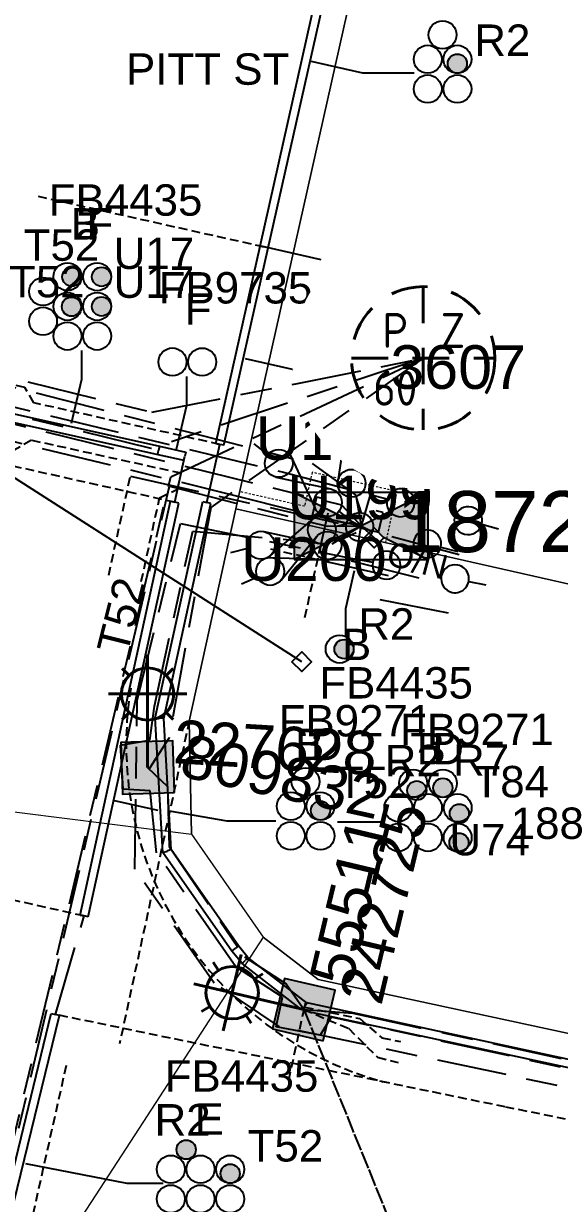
# Model space of a CAD drawing. Header units: metres. Extents: x 311347 to 316656, y 6252667 to 6255486.
# Drawn here: x 314214.1 to 314244.8, y 6254445.9 to 6254513.5 of the extents above; entities that cross this region are included whole.
import ezdxf
from ezdxf.enums import TextEntityAlignment as Align

# ---------------------------------------------------------------- set-up
doc = ezdxf.new("R2010")
doc.units = ezdxf.units.M
for name, pattern in [('Cable Exist OH', [1, 1, 0]), ('Cable Exist UG', [8.2, 4, -1.2, 1.8, -1.2]), ('Dash', [5, 3, -2]), ('DASHED', [0.75, 0.5, -0.25]), ('HIDDEN', [0.375, 0.25, -0.125]), ('HIDDEN2', [0.1875, 0.125, -0.0625])]:
    doc.linetypes.add(name, pattern=pattern)
doc.layers.get('0').update_dxf_attribs({"color": 6})
for name, color, linetype, lineweight in [('Cadastre Land Parcels_SP_EXT', 9, 'Continuous', 5), ('Cadastre Other Property_SP_EXT', 9, 'HIDDEN', 5), ('Cadastre Roads_SP_EXT', 7, 'Continuous', 5)]:
    doc.layers.add(name, color=color, linetype=linetype, lineweight=lineweight)
for name, color, linetype in [('Duct_SP_EXT', 7, 'Continuous'), ('Equip_HV_EXT', 7, 'Continuous'), ('Equip_LV_EXT', 7, 'Continuous'), ('Equip_SL_EXT', 7, 'Continuous'), ('Equip_SP_SL_EXT', 7, 'Continuous'), ('Mains_HV_EXT', 7, 'Continuous'), ('Mains_LV_EXT', 7, 'Continuous'), ('Mains_SL_EXT', 7, 'Continuous'), ('Services_SP_EXT', 7, 'Continuous'), ('Sub_SP_EXT', 7, 'Continuous'), ('SupportsUG_SP_LV_SL_EXT', 7, 'Continuous'), ('Trench_SP_EXT', 7, 'Continuous')]:
    doc.layers.add(name, color=color, linetype=linetype)
doc.layers.add('UNKNOWN_FEATURES', color=1, linetype='DASHED', plot=False)
doc.styles.add('COLUMN_LABEL', font='arial.ttf')
doc.styles.add('iecARIAL', font='arial.ttf', dxfattribs={"height": 2})
doc.styles.add('IESYMBOL1', font='isocp.shx')
doc.styles.add('POLE_LABEL', font='arial.ttf')
doc.styles.add('SLCP_LABEL', font='arial.ttf', dxfattribs={"height": 3.5})
doc.styles.get("Standard").update_dxf_attribs({"font": 'arial.ttf'})
doc.styles.add('SWITCH_LABEL', font='arial.ttf', dxfattribs={"height": 2.5})

# ---------------------------------------------------------------- blocks, each defined once
blk = doc.blocks.new('SUB_PADMOUNT_EXT')
for points in [[(0, 0), (-3.84, 1.92), (-3.84, -1.92)], [(0, 0), (3.84, 1.92), (3.84, -1.92)]]:
    blk.add_hatch(color=256).paths.add_polyline_path(points)
for p, q in [((3.84, 1.92), (-3.84, -1.92)), ((-3.84, 1.92), (3.84, -1.92))]:
    blk.add_line(p, q)
blk.add_lwpolyline([(-3.84, -1.92), (3.84, -1.92), (3.84, 1.92), (-3.84, 1.92)], close=True)
for tag, height, flags, p in [('ASSET_NUM', 3.5, 8, (2, 2)), ('STREET_CODE', 0.2, 9, (1.5, 0)), ('OPERATING_VOLTAGE', 0.2, 9, (1.5, -0.6)), ('CONSTRUCTED_VOLTAGE', 0.2, 9, (1.5, -0.2)), ('NO_PHASES', 0.2, 9, (1.5, -0.4)), ('ORIENTATION', 0.2, 9, (1.5, -0.8)), ('OWNED_BY', 0.2, 9, (1.5, -1)), ('OPERATED_BY', 0.2, 9, (1.5, -1.2)), ('MAINTAINED_BY', 0.2, 9, (1.5, -1.4)), ('SECONDARY_VOLTAGE', 0.2, 9, (1.5, -1.6)), ('STATE', 0.2, 9, (1.5, -1.8)), ('PARENT', 0.2, 9, (1.5, -2)), ('SUBSTATION_TYPE', 0.2, 9, (1.5, -2.2)), ('USAGE', 0.2, 9, (1.5, -2.4)), ('LEGEND', 0.2, 9, (1.5, -2.6)), ('LOCATION', 0.2, 9, (1.5, -2.8)), ('STREETNAME', 0.2, 9, (1.5, -3)), ('SUBURB', 0.2, 9, (1.5, -3.2)), ('NOTES', 0.2, 9, (1.5, -3.4)), ('Z', 0.2, 1, (1.5, -3.6))]:
    blk.add_attdef(tag, text='', height=height, dxfattribs=dict(flags=flags)).set_placement(p, align=Align.MIDDLE_LEFT)
blk = doc.blocks.new('COLUMN_EXT')
blk.add_hatch(color=256).paths.add_polyline_path([(-1.485, 1.485), (-1.485, -1.485), (1.485, -1.485), (1.485, 1.485)])
blk.add_lwpolyline([(-1.485, -1.485), (1.485, -1.485), (1.485, 1.485), (-1.485, 1.485)], close=True)
for tag, height, style, flags, p in [('ASSET_NUM', 2.5, 'COLUMN_LABEL', 8, (2, 2)), ('STRUCTURE_PLANT_NUMBER', 0.2, 'POLE_LABEL', 9, (1.813, 0.031)), ('STREET_CODE', 0.2, 'COLUMN_LABEL', 9, (1.813, -0.2))]:
    blk.add_attdef(tag, text='', height=height, dxfattribs=dict(style=style, flags=flags)).set_placement(p, align=Align.MIDDLE_LEFT)
at = {"flags": 9}
for tag, p in [('OWNED_BY', (1.813, -0.6)), ('COLUMN_TYPE', (1.813, -0.4)), ('STATE', (1.813, -0.8)), ('USAGE', (1.813, -1)), ('LEGEND', (1.813, -1.2)), ('LOCATION', (1.813, -1.4)), ('STREETNAME', (1.813, -1.6)), ('SUBURB', (1.813, -1.8)), ('NOTES', (1.813, -2))]:
    blk.add_attdef(tag, text='', height=0.2, dxfattribs=at).set_placement(p, align=Align.MIDDLE_LEFT)
at = {"flags": 1}
blk.add_attdef('Z', (1.813, -2.351), '', height=0.2, dxfattribs=at)
blk = doc.blocks.new('DUCT_EXT')
blk.add_circle((0, 0.8), 0.8)
at = {"flags": 1}
blk.add_attdef('Z', (0, 0), '', height=0.2, dxfattribs=at)
at = {"flags": 9}
for tag, p in [('DUCT_CODE', (0, 0)), ('XSECT_TYPE', (0, -0.2)), ('STATE', (0, -0.6)), ('FB_REFERENCE', (0, -0.4)), ('NOTES', (0, -0.8))]:
    blk.add_attdef(tag, text='', height=0.2, dxfattribs=at).set_placement(p, align=Align.MIDDLE_LEFT)
blk = doc.blocks.new('SL_LANTERN_EXT')
at = {"lineweight": 40}
for p, q in [((0, 1.968), (0, 6.468)), ((-1.459, 5.676), (-1.061, 5.278)), ((1.458, 5.676), (1.06, 5.278)), ((-2.25, 4.218), (2.25, 4.218)), ((-1.459, 2.759), (-1.061, 3.157)), ((0, 0), (0, 2.721)), ((1.458, 2.759), (1.06, 3.157))]:
    blk.add_line(p, q, dxfattribs=at)
blk.add_circle((0, 4.218), 1.5, dxfattribs=at)
at = {"style": 'iecARIAL', "flags": 8}
blk.add_attdef('ASSET_NUM', (1.5, 1.5), '', height=2.5, dxfattribs=at)
for tag, p, height, flags in [('CONSTRUCTED_VOLTAGE', (0.981, -0.653), 0.2, 9), ('CONTROL_TYPE', (0.981, -0.853), 0.2, 9), ('LANTERN_PURPOSE', (0.981, -1.053), 0.2, 9), ('LANTERN_TYPE', (0.981, -1.253), 0.2, 9), ('NO_PHASES', (0.981, -1.453), 0.2, 9), ('LNUMBER', (2.181, -3.253), 2.5, 8), ('OPERATING_VOLTAGE', (0.981, -1.653), 0.2, 9), ('ORIENTATION', (0.981, -1.853), 0.2, 9), ('OWNED_BY', (0.981, -2.053), 0.2, 9), ('STATE', (0.981, -2.253), 0.2, 9), ('CEXIST', (0.981, -2.653), 0.2, 9), ('CNEW', (0.981, -2.853), 0.2, 9), ('USAGE', (0.981, -2.453), 0.2, 9), ('CNUMBER', (0.981, -3.053), 0.2, 9), ('CREMOVE', (0.981, -3.253), 0.2, 9), ('CREPLACE', (0.981, -3.453), 0.2, 9), ('LKINGHEIGHT', (0.981, -3.653), 0.2, 9), ('LBRACKET', (0.981, -3.853), 0.2, 9), ('LBRACKETVOCAB', (0.981, -4.053), 0.2, 9), ('LCATEGORY', (0.981, -4.253), 0.2, 9), ('LCHARGE1', (0.981, -4.453), 0.2, 9), ('LCHARGE1PERCENT', (0.981, -4.653), 0.2, 9), ('LCHARGE2', (0.981, -4.853), 0.2, 9), ('LCHARGE2PERCENT', (0.981, -5.053), 0.2, 9), ('LCHARGE3', (0.981, -5.253), 0.2, 9), ('LCHARGE3PERCENT', (0.981, -5.453), 0.2, 9), ('LEXIST', (0.981, -5.653), 0.2, 9), ('LLAMP', (0.981, -5.853), 0.2, 9), ('LLAMPVOCAB', (0.981, -6.053), 0.2, 9), ('LMAST', (0.981, -6.253), 0.2, 9), ('LMASTVOCAB', (0.981, -6.453), 0.2, 9), ('LNEW', (0.981, -6.653), 0.2, 9), ('LANTNUMBER', (0.981, -6.853), 0.2, 9), ('LOUTREACH', (0.981, -7.253), 0.2, 9), ('LOUTREACHVOCAB', (0.981, -7.453), 0.2, 9), ('LRATECODE', (0.981, -7.653), 0.2, 9), ('LREMOVE', (0.981, -7.853), 0.2, 9), ('LREPLACE', (0.981, -8.053), 0.2, 9), ('LTYPE', (0.981, -8.253), 0.2, 9), ('LTYPEVOCAB', (0.981, -8.453), 0.2, 9), ('LEGEND', (0.981, -8.653), 0.2, 9), ('LOCATION', (0.981, -8.853), 0.2, 9), ('STREETNAME', (0.981, -9.253), 0.2, 9), ('SUBURB', (0.981, -9.453), 0.2, 1), ('NOTES', (0.981, -9.053), 0.2, 9)]:
    blk.add_attdef(tag, p, '', height=height, dxfattribs=dict(flags=flags))
blk = doc.blocks.new('CCP_EXT')
at = {"flags": 9}
for tag, p in [('USAGE', (0, -1.2)), ('LEGEND', (0, -1.4)), ('STATE', (0, -1.8)), ('LIFE_SUPPORT', (0, -1.6)), ('NOTES', (0, -2))]:
    blk.add_attdef(tag, text='', height=0.2, dxfattribs=at).set_placement(p, align=Align.MIDDLE_LEFT)
blk.add_wipeout([(0, 0.566), (0.566, 0), (0, -0.566), (-0.566, 0)])
blk.add_lwpolyline([(-0.566, 0), (0, 0.566), (0.566, 0), (0, -0.566), (-0.566, 0)])
at = {"flags": 1}
blk.add_attdef('Z', (0, 0), '', height=0.2, dxfattribs=at)
at = {"flags": 9}
for tag, p in [('CCP_TYPE', (0, 0)), ('OPERATING_VOLTAGE', (0, -0.6)), ('CONSTRUCTED_VOLTAGE', (0, -0.2)), ('NO_PHASES', (0, -0.4)), ('ORIENTATION', (0, -0.8)), ('OWNED_BY', (0, -1))]:
    blk.add_attdef(tag, text='', height=0.2, dxfattribs=at).set_placement(p, align=Align.MIDDLE_LEFT)
blk = doc.blocks.new('LV_UG_DFUSE_CLOSED_EXT')
for points in [[(5.04, 0.726), (2.156, -0.717)], [(5.049, -0.707), (2.156, 0.717)], [(1, 0), (0, 0)], [(6.2, 0.013), (7.2, 0.013)]]:
    blk.add_lwpolyline(points)
for centre in [(1.8, 0), (5.4, 0.011)]:
    blk.add_circle(centre, 0.8)
at = {"flags": 9}
for tag, p in [('ACTUAL_STATUS', (0, 0)), ('OPERATING_VOLTAGE', (0, -0.6)), ('CONSTRUCTED_VOLTAGE', (0, -0.2)), ('NO_PHASES', (0, -0.4)), ('ORIENTATION', (0, -0.8)), ('STATE', (0, -1)), ('SWITCH_TYPE', (0, -1.2)), ('USAGE', (0, -1.4)), ('NOTES', (0, -1.6))]:
    blk.add_attdef(tag, text='', height=0.2, dxfattribs=at).set_placement(p, align=Align.MIDDLE_LEFT)
at = {"flags": 1}
blk.add_attdef('Z', (0, 0), '', height=0.2, dxfattribs=at)
blk = doc.blocks.new('SWG_HOLEC_SU_EXT')
blk.add_line((1.8, -2), (5.8, -2))
for points in [[(1.8, -0.8, 1), (1.8, 0.8, 1)], [(5.8, -0.8, 1), (5.8, 0.8, 1)]]:
    blk.add_lwpolyline(points, format="xyb", close=True)
for points in [[(1, 0), (0, 0)], [(6.6, 0), (7.6, 0)]]:
    blk.add_lwpolyline(points)
at = {"style": 'SWITCH_LABEL', "flags": 8}
blk.add_attdef('ASSET_NUM', text='', height=2.5, rotation=179.95437, dxfattribs=at).set_placement((-2.4, 0), align=Align.MIDDLE_LEFT)
at = {"flags": 1}
blk.add_attdef('Z', (0, 0), '', height=0.2, dxfattribs=at)
at = {"flags": 9}
for tag, p in [('ACTUAL_STATUS', (0, -0.4)), ('CONSTRUCTED_VOLTAGE', (0, -0.6)), ('OPERATING_VOLTAGE', (0, -1)), ('ORIENTATION', (0, -1.2)), ('OWNED_BY', (0, -1.4)), ('NO_PHASES', (0, -0.8)), ('STATE', (0, -1.8)), ('SWITCH_TYPE', (0, -2)), ('PARENT', (0, -1.6)), ('STREETNAME', (0, -2.6)), ('SUBURB', (0, -2.8)), ('USAGE', (0, -2.2)), ('LOCATION', (0, -2.4)), ('NOTES', (0, -3))]:
    blk.add_attdef(tag, text='', height=0.2, dxfattribs=at).set_placement(p, align=Align.MIDDLE_LEFT)
at = {"style": 'SWITCH_LABEL', "flags": 9}
blk.add_attdef('STREET_CODE', text='', height=0.2, dxfattribs=at).set_placement((0, -0.2), align=Align.MIDDLE_LEFT)
blk = doc.blocks.new('SWG_HOLEC_SU_NO_EXT')
blk.add_line((1.8, -2), (5.8, -2))
for points in [[(1.8, -0.8, 1), (1.8, 0.8, 1)], [(5.8, -0.8, 1), (5.8, 0.8, 1)]]:
    blk.add_lwpolyline(points, format="xyb", close=True)
for points in [[(1, 0), (0, 0)], [(6.6, 0), (7.6, 0)]]:
    blk.add_lwpolyline(points)
at = {"insert": (5.311, -3.639), "char_height": 1.4, "width": 3.88632, "attachment_point": 1, "rotation": 180}
blk.add_mtext('{\\fArial|b0|i0|c0|p34;N/O}', dxfattribs=at)
at = {"style": 'SWITCH_LABEL', "flags": 8}
blk.add_attdef('ASSET_NUM', text='', height=2.5, rotation=179.95437, dxfattribs=at).set_placement((-2.4, 0), align=Align.MIDDLE_LEFT)
at = {"flags": 1}
blk.add_attdef('Z', (0, 0), '', height=0.2, dxfattribs=at)
at = {"flags": 9}
for tag, p in [('ACTUAL_STATUS', (0, -0.4)), ('CONSTRUCTED_VOLTAGE', (0, -0.6)), ('OPERATING_VOLTAGE', (0, -1)), ('ORIENTATION', (0, -1.2)), ('OWNED_BY', (0, -1.4)), ('NO_PHASES', (0, -0.8)), ('STATE', (0, -1.8)), ('SWITCH_TYPE', (0, -2)), ('PARENT', (0, -1.6)), ('STREETNAME', (0, -2.6)), ('SUBURB', (0, -2.8)), ('USAGE', (0, -2.2)), ('LOCATION', (0, -2.4)), ('NOTES', (0, -3))]:
    blk.add_attdef(tag, text='', height=0.2, dxfattribs=at).set_placement(p, align=Align.MIDDLE_LEFT)
at = {"style": 'SWITCH_LABEL', "flags": 9}
blk.add_attdef('STREET_CODE', text='', height=0.2, dxfattribs=at).set_placement((0, -0.2), align=Align.MIDDLE_LEFT)
blk = doc.blocks.new('CABLE_LARGE_EXT')
h = blk.add_hatch(color=256)
edge = h.paths.add_edge_path()
edge.add_arc((0, 0.55), 0.55, 0, 360)
blk.add_circle((0, 0.55), 0.55)
at = {"flags": 1}
blk.add_attdef('Z', (0, 0), '', height=0.2, dxfattribs=at)
at = {"flags": 9}
for tag, p in [('COND_CODE', (0, 0)), ('XSECT_SIZE', (0, -0.6)), ('STATE', (0, -0.4)), ('FB_REFERENCE', (0, -0.2)), ('NOTES', (0, -0.8))]:
    blk.add_attdef(tag, text='', height=0.2, dxfattribs=at).set_placement(p, align=Align.MIDDLE_LEFT)
blk = doc.blocks.new('SLCP_ZELL_EXT')
blk.add_wipeout([(-0.236, 7.5), (-0.706, 7.47), (-1.174, 7.411), (-1.637, 7.323), (-2.093, 7.206), (-2.542, 7.06), (-2.98, 6.887), (-3.407, 6.686), (-3.82, 6.459), (-4.218, 6.206), (-4.599, 5.929), (-4.962, 5.629), (-5.306, 5.306), (-5.629, 4.962), (-5.929, 4.599), (-6.206, 4.218), (-6.459, 3.82), (-6.686, 3.407), (-6.887, 2.98), (-7.06, 2.542), (-7.206, 2.093), (-7.323, 1.637), (-7.411, 1.174), (-7.47, 0.706), (-7.5, 0.236), (-7.5, -0.236), (-7.47, -0.706), (-7.411, -1.174), (-7.323, -1.637), (-7.206, -2.093), (-7.06, -2.542), (-6.887, -2.98), (-6.686, -3.407), (-6.459, -3.82), (-6.206, -4.218), (-5.929, -4.599), (-5.629, -4.962), (-5.306, -5.306), (-4.962, -5.629), (-4.599, -5.929), (-4.218, -6.206), (-3.82, -6.459), (-3.407, -6.686), (-2.98, -6.887), (-2.542, -7.06), (-2.093, -7.206), (-1.637, -7.323), (-1.174, -7.411), (-0.706, -7.47), (-0.236, -7.5), (0.236, -7.5), (0.706, -7.47), (1.174, -7.411), (1.637, -7.323), (2.093, -7.206), (2.542, -7.06), (2.98, -6.887), (3.407, -6.686), (3.82, -6.459), (4.218, -6.206), (4.599, -5.929), (4.962, -5.629), (5.306, -5.306), (5.629, -4.962), (5.929, -4.599), (6.206, -4.218), (6.459, -3.82), (6.686, -3.407), (6.887, -2.98), (7.06, -2.542), (7.206, -2.093), (7.323, -1.637), (7.411, -1.174), (7.47, -0.706), (7.5, -0.236), (7.5, 0.236), (7.47, 0.706), (7.411, 1.174), (7.323, 1.637), (7.206, 2.093), (7.06, 2.542), (6.887, 2.98), (6.686, 3.407), (6.459, 3.82), (6.206, 4.218), (5.929, 4.599), (5.629, 4.962), (5.306, 5.306), (4.962, 5.629), (4.599, 5.929), (4.218, 6.206), (3.82, 6.459), (3.407, 6.686), (2.98, 6.887), (2.542, 7.06), (2.093, 7.206), (1.637, 7.323), (1.174, 7.411), (0.706, 7.47), (0.236, 7.5)])
at = {"linetype": 'Dash', "lineweight": 40, "ltscale": 0.7}
for p, q in [((0, 4.109), (0, -4.109)), ((-4.109, 0), (4.109, 0))]:
    blk.add_line(p, q, dxfattribs=at)
blk.add_circle((0, 0), 4.109, dxfattribs=at)
at = {"lineweight": 40, "style": 'IESYMBOL1'}
for s, p in [('P', (-1.604, 0)), ('Z', (1.702, 0)), ('60', (-1.612, -3.312))]:
    blk.add_text(s, height=2, dxfattribs=at).set_placement(p, align=Align.BOTTOM_CENTER)
at = {"style": 'SLCP_LABEL'}
for tag, height, flags, p in [('ASSET_NUM', 2.5, 8, (2, 2)), ('STREET_CODE', 0.2, 9, (0, -0.2))]:
    blk.add_attdef(tag, text='', height=height, dxfattribs=dict(at, flags=flags)).set_placement(p, align=Align.MIDDLE_LEFT)
at = {"flags": 1}
blk.add_attdef('Z', (0, 0), '', height=0.2, dxfattribs=at)
at = {"flags": 9}
for tag, p in [('CONSTRUCTED_VOLTAGE', (0, -0.4)), ('CONTROL_TYPE', (0, -0.6)), ('OPERATING_VOLTAGE', (0, -1)), ('ORIENTATION', (0, -1.2)), ('OWNED_BY', (0, -1.4)), ('NO_PHASES', (0, -0.8)), ('STATE', (0, -2)), ('USAGE', (0, -1.6)), ('LOCATION', (0, -1.8)), ('NOTES', (0, -2.2))]:
    blk.add_attdef(tag, text='', height=0.2, dxfattribs=at).set_placement(p, align=Align.MIDDLE_LEFT)

msp = doc.modelspace()

# ---------------------------------------------------------------- linework, layer by layer
at = {"layer": 'Cadastre Land Parcels_SP_EXT', "linetype": 'Continuous'}
for points in [[(314290.446, 6254504.538), (314233.312, 6254517.348), (314226.227, 6254485.714), (314283.433, 6254472.774), (314290.446, 6254504.538)], [(314283.433, 6254472.774), (314226.227, 6254485.714), (314223.558, 6254473.547), (314223.683, 6254467.063), (314227.797, 6254461.158), (314230.945, 6254458.719), (314278.158, 6254448.534), (314283.433, 6254472.774)]]:
    msp.add_lwpolyline(points, close=True, dxfattribs=at)
at = {"layer": 'Cadastre Roads_SP_EXT', "linetype": 'Continuous'}
msp.add_lwpolyline([(314300.069, 6254442.621), (314296.445, 6254443.816), (314292.792, 6254444.924), (314289.116, 6254445.947), (314285.416, 6254446.883), (314281.695, 6254447.733), (314278.158, 6254448.534), (314230.945, 6254458.719), (314227.797, 6254461.158), (314220.188, 6254449.439), (314213.122, 6254438.556), (314249.043, 6254430.457), (314276.127, 6254424.373), (314279.297, 6254423.642), (314282.418, 6254422.84), (314285.521, 6254421.966), (314288.602, 6254421.023), (314291.66, 6254420.012), (314294.696, 6254418.929), (314297.707, 6254417.78), (314302.174, 6254415.896)], dxfattribs=at)
at = {"layer": 'Duct_SP_EXT'}
for p, q in [((314227.613, 6254500.78), (314235, 6254533.763)), ((314228.082, 6254500.675), (314235.469, 6254533.658)), ((314225.078, 6254489.461), (314227.613, 6254500.78)), ((314225.547, 6254489.356), (314228.082, 6254500.675)), ((314227.613, 6254500.78), (314227.847, 6254500.728)), ((314227.613, 6254500.78), (314227.847, 6254500.728)), ((314228.082, 6254500.675), (314227.847, 6254500.728)), ((314228.082, 6254500.675), (314227.847, 6254500.728)), ((314207.485, 6254492.511), (314221.855, 6254489.3)), ((314207.38, 6254492.043), (314221.751, 6254488.831)), ((314225.078, 6254489.461), (314225.312, 6254489.408)), ((314221.751, 6254488.831), (314221.803, 6254489.065)), ((314221.751, 6254488.831), (314221.803, 6254489.065)), ((314221.751, 6254488.831), (314223.253, 6254488.495)), ((314221.855, 6254489.3), (314221.803, 6254489.065)), ((314221.855, 6254489.3), (314221.803, 6254489.065)), ((314221.855, 6254489.3), (314223.358, 6254488.964)), ((314223.358, 6254488.964), (314223.305, 6254488.73)), ((314225.547, 6254489.356), (314225.312, 6254489.408)), ((314223.253, 6254488.495), (314223.305, 6254488.73)), ((314217.3, 6254462.423), (314222.492, 6254486.144)), ((314221.613, 6254473.734), (314224.332, 6254486.13)), ((314222.492, 6254486.144), (314222.727, 6254486.092)), ((314222.961, 6254486.041), (314222.727, 6254486.092)), ((314224.332, 6254486.13), (314224.567, 6254486.078)), ((314224.801, 6254486.027), (314224.567, 6254486.078)), ((314217.769, 6254462.32), (314222.961, 6254486.041)), ((314222.096, 6254473.696), (314224.801, 6254486.027)), ((314222.052, 6254466.01), (314221.613, 6254473.734)), ((314221.613, 6254473.734), (314221.854, 6254473.715)), ((314222.096, 6254473.696), (314221.854, 6254473.715)), ((314222.524, 6254466.173), (314222.096, 6254473.696)), ((314222.052, 6254466.01), (314222.288, 6254466.091)), ((314225.988, 6254460.361), (314222.052, 6254466.01)), ((314222.524, 6254466.173), (314222.288, 6254466.091)), ((314226.37, 6254460.653), (314222.524, 6254466.173)), ((314217.3, 6254462.423), (314217.534, 6254462.371)), ((314217.769, 6254462.32), (314217.534, 6254462.371)), ((314225.988, 6254460.361), (314226.179, 6254460.507)), ((314226.588, 6254459.64), (314225.988, 6254460.361)), ((314226.37, 6254460.653), (314226.179, 6254460.507)), ((314226.923, 6254459.988), (314226.37, 6254460.653)), ((314226.588, 6254459.64), (314226.756, 6254459.814)), ((314226.923, 6254459.988), (314226.756, 6254459.814)), ((314230.31, 6254457.364), (314226.923, 6254459.988)), ((314230.016, 6254456.984), (314226.588, 6254459.64)), ((314230.016, 6254456.984), (314230.163, 6254457.174)), ((314230.113, 6254456.939), (314230.163, 6254457.174)), ((314230.214, 6254457.409), (314230.163, 6254457.174)), ((314230.31, 6254457.364), (314230.163, 6254457.174)), ((314268.088, 6254449.213), (314230.214, 6254457.409)), ((314211.987, 6254441.705), (314215.657, 6254456.775)), ((314212.453, 6254441.591), (314216.124, 6254456.662)), ((314215.657, 6254456.775), (314215.89, 6254456.719)), ((314216.124, 6254456.662), (314215.89, 6254456.719)), ((314267.987, 6254448.744), (314230.113, 6254456.939))]:
    msp.add_line(p, q, dxfattribs=at)
for points in [[(314236.449, 6254510.7), (314233.494, 6254510.7), (314230.465, 6254511.388)], [(314217.381, 6254494.787), (314217.381, 6254493.125), (314216.8, 6254490.606)], [(314232.763, 6254493.632), (314229.807, 6254493.632), (314226.778, 6254494.319)], [(314223.398, 6254493.303), (314223.398, 6254491.641), (314222.817, 6254489.121)], [(314232.519, 6254478.361), (314232.519, 6254479.991), (314233.016, 6254482.181)], [(314221.782, 6254468.415), (314219.268, 6254468.962)], [(314228.518, 6254467.807), (314225.737, 6254467.807), (314222.434, 6254468.373)], [(314234.695, 6254467.75), (314232.051, 6254467.75)], [(314222.063, 6254447.036), (314220.009, 6254447.036), (314214.189, 6254448.158)]]:
    msp.add_lwpolyline(points, dxfattribs=at)
at = {"layer": 'Mains_SL_EXT', "linetype": 'Cable Exist UG'}
for points in [[(314221.175, 6254470.88), (314222.307, 6254469.796), (314222.307, 6254469.796), (314222.401, 6254466.356), (314226.718, 6254460.036), (314229.105, 6254458.48), (314230.059, 6254457.095)], [(314230.122, 6254457.002), (314232.937, 6254456.792), (314266.528, 6254449.489), (314269.493, 6254447.715), (314270.358, 6254446.156)]]:
    msp.add_lwpolyline(points, dxfattribs=at)
at = {"layer": 'Mains_SL_EXT', "linetype": 'Cable Exist OH'}
msp.add_lwpolyline([(314230.122, 6254457.002), (314238.222, 6254436.999)], dxfattribs=at)
at = {"layer": 'Trench_SP_EXT', "linetype": 'Cable Exist UG'}
for points in [[(314231.124, 6254499.994), (314227.848, 6254500.728)], [(314224.567, 6254486.078), (314225.312, 6254489.408)], [(314222.727, 6254486.092), (314223.305, 6254488.73)], [(314231.379, 6254486.259), (314230.844, 6254486.382), (314230.586, 6254485.241)], [(314215.89, 6254456.719), (314217.534, 6254462.371)]]:
    msp.add_lwpolyline(points, dxfattribs=at)
at = {"layer": 'UNKNOWN_FEATURES'}
for points in [[(314227.847, 6254500.728), (314214.782, 6254503.648)], [(314225.312, 6254489.408), (314214.65, 6254491.791), (314214.14, 6254492.671), (314212.444, 6254493.05)], [(314223.098, 6254487.751), (314214.518, 6254489.642), (314213.535, 6254489.086), (314211.68, 6254489.51)], [(314222.727, 6254486.092), (314211.488, 6254488.604)], [(314220.807, 6254481.546), (314221.86, 6254486.347), (314222.892, 6254486.846), (314223.091, 6254487.753), (314223.305, 6254488.73)], [(314218.942, 6254481.909), (314220.189, 6254487.592)], [(314230.184, 6254479.484), (314231.24, 6254484.299)], [(314228.221, 6254483.418), (314231.9, 6254482.585)], [(314223.558, 6254473.558), (314219.563, 6254455.036)], [(314217.534, 6254462.371), (314209.49, 6254464.169), (314208.516, 6254463.913), (314206.147, 6254464.442)], [(314229.259, 6254452.945), (314230.171, 6254457.172)], [(314230.122, 6254457.002), (314232.676, 6254455.933), (314234.35, 6254454.266), (314235.526, 6254453.969)], [(314230.166, 6254457.148), (314233.324, 6254456.49), (314234.591, 6254455.388), (314235.669, 6254455.168)], [(314234.966, 6254452.8), (314215.89, 6254456.719)], [(314216.508, 6254453.796), (314214.338, 6254444.101)]]:
    msp.add_lwpolyline(points, dxfattribs=at)
msp.add_lwpolyline([(314403.217, 6254394.935), (314380.646, 6254403.83), (314307.707, 6254432.739), (314299.924, 6254435.964), (314289.917, 6254439.855), (314278.91, 6254442.968), (314267.902, 6254446.082), (314241.662, 6254451.419), (314234.657, 6254452.864), (314234.657, 6254452.864, -0.381876), (314220.203, 6254475.435)], format="xyb", dxfattribs=at)

# ---------------------------------------------------------------- block references
at = {"layer": 'Duct_SP_EXT'}
for name, p in [('DUCT_EXT', (314238.068, 6254512.092)), ('DUCT_EXT', (314237.218, 6254510.692)), ('DUCT_EXT', (314238.918, 6254510.692)), ('CABLE_LARGE_EXT', (314238.918, 6254510.692)), ('DUCT_EXT', (314237.218, 6254508.992)), ('DUCT_EXT', (314238.918, 6254508.992)), ('DUCT_EXT', (314234.382, 6254495.024)), ('DUCT_EXT', (314233.532, 6254493.624)), ('DUCT_EXT', (314235.232, 6254493.624)), ('CABLE_LARGE_EXT', (314235.252, 6254494.316)), ('CABLE_LARGE_EXT', (314235.232, 6254493.624)), ('DUCT_EXT', (314233.532, 6254491.924)), ('DUCT_EXT', (314235.232, 6254491.924)), ('DUCT_EXT', (314230.225, 6254469.264)), ('CABLE_LARGE_EXT', (314238.086, 6254469.171)), ('DUCT_EXT', (314229.375, 6254467.865)), ('DUCT_EXT', (314231.075, 6254467.865)), ('CABLE_LARGE_EXT', (314231.075, 6254467.865)), ('DUCT_EXT', (314229.375, 6254466.165)), ('DUCT_EXT', (314231.075, 6254466.165)), ('CABLE_LARGE_EXT', (314223.381, 6254448.421)), ('DUCT_EXT', (314222.503, 6254447.043)), ('DUCT_EXT', (314224.203, 6254447.043)), ('DUCT_EXT', (314225.903, 6254447.043)), ('CABLE_LARGE_EXT', (314225.903, 6254447.043)), ('DUCT_EXT', (314222.503, 6254445.343)), ('DUCT_EXT', (314224.203, 6254445.343)), ('DUCT_EXT', (314225.903, 6254445.343))]:
    msp.add_blockref(name, p, dxfattribs=at)
for name, p, rotation in [('DUCT_EXT', (314217.383, 6254499.02), 89.95348940818249), ('DUCT_EXT', (314219.083, 6254499.019), 89.95348940818249), ('DUCT_EXT', (314215.982, 6254498.171), 89.95348940818249), ('CABLE_LARGE_EXT', (314217.383, 6254499.02), 89.95348940818249), ('CABLE_LARGE_EXT', (314219.083, 6254499.019), 89.95348940818249), ('DUCT_EXT', (314217.382, 6254497.32), 89.95348940818249), ('CABLE_LARGE_EXT', (314217.358, 6254497.309), 89.95348940818249), ('DUCT_EXT', (314219.082, 6254497.319), 89.95348940818249), ('CABLE_LARGE_EXT', (314219.082, 6254497.319), 89.95348940818249), ('DUCT_EXT', (314215.981, 6254496.471), 89.95348940818249), ('DUCT_EXT', (314217.38, 6254495.62), 89.95348940818249), ('DUCT_EXT', (314219.08, 6254495.619), 89.95348940818249), ('DUCT_EXT', (314223.397, 6254494.136), 89.95348940818249), ('DUCT_EXT', (314225.097, 6254494.135), 89.95348940818249), ('DUCT_EXT', (314232.974, 6254477.673), 90.02649823340732), ('CABLE_LARGE_EXT', (314232.974, 6254477.673), 90.02649823340732), ('DUCT_EXT', (314236.386, 6254469.173), 359.9406093600817), ('DUCT_EXT', (314238.086, 6254469.171), 359.9406093600817), ('CABLE_LARGE_EXT', (314236.042, 6254469.561), 269.9668886216281), ('DUCT_EXT', (314235.535, 6254467.774), 359.9406093600817), ('DUCT_EXT', (314237.235, 6254467.772), 359.9406093600817), ('DUCT_EXT', (314238.935, 6254467.77), 359.9406093600817), ('CABLE_LARGE_EXT', (314238.481, 6254468.24), 269.9668886216281), ('DUCT_EXT', (314235.533, 6254466.074), 359.9406093600817), ('DUCT_EXT', (314237.233, 6254466.072), 359.9406093600817), ('DUCT_EXT', (314238.933, 6254466.07), 359.9406093600817), ('CABLE_LARGE_EXT', (314238.459, 6254466.572), 269.9668886216281)]:
    msp.add_blockref(name, p, dxfattribs=dict(at, rotation=rotation))
at = {"layer": 'Equip_LV_EXT'}
for p, rotation in [((314233.401, 6254485.462), 107.6651861851841), ((314232.902, 6254484.945), 193.9909977284834)]:
    msp.add_blockref('LV_UG_DFUSE_CLOSED_EXT', p, dxfattribs=dict(at, rotation=rotation))
at = {"layer": 'Equip_SP_SL_EXT'}
ref = msp.add_blockref('SL_LANTERN_EXT', (314221.175, 6254470.88), dxfattribs=at)
ref.add_attrib('ASSET_NUM', '227628', dxfattribs={"layer": '0', "height": 2.5, "rotation": 356.55877, "style": 'iecARIAL'}).set_placement((314222.675, 6254472.38), align=Align.MIDDLE_LEFT)
ref = msp.add_blockref('SL_LANTERN_EXT', (314230.122, 6254457.002), dxfattribs=dict(at, rotation=76.74287653663995))
ref.add_attrib('ASSET_NUM', '55511', dxfattribs={"layer": '0', "height": 2.5, "rotation": 76.60182, "style": 'iecARIAL'}).set_placement((314231.622, 6254458.502), align=Align.MIDDLE_LEFT)
at = {"layer": 'Sub_SP_EXT'}
ref = msp.add_blockref('SUB_PADMOUNT_EXT', (314233.413, 6254484.732), dxfattribs=at)
ref.add_attrib('ASSET_NUM', '18727', dxfattribs={"layer": '0', "height": 3.5}).set_placement((314235.413, 6254484.982), align=Align.MIDDLE_LEFT)
at = {"layer": 'SupportsUG_SP_LV_SL_EXT'}
ref = msp.add_blockref('COLUMN_EXT', (314221.175, 6254470.88), dxfattribs=dict(at, rotation=91.96817868710546))
ref.add_attrib('ASSET_NUM', '809832', dxfattribs={"layer": '0', "height": 2.5, "rotation": 347.58953, "style": 'COLUMN_LABEL'}).set_placement((314223.175, 6254471.63), align=Align.MIDDLE_LEFT)
ref = msp.add_blockref('COLUMN_EXT', (314230.122, 6254457.002), dxfattribs=dict(at, rotation=76.74287653663995))
ref.add_attrib('ASSET_NUM', '242725', dxfattribs={"layer": '0', "height": 2.5, "rotation": 76.60182, "style": 'COLUMN_LABEL'}).set_placement((314232.122, 6254457.752), align=Align.TOP_LEFT)

# ---------------------------------------------------------------- texts
at = {"layer": 'Cadastre Land Parcels_SP_EXT'}
msp.add_text('188', height=1.8, dxfattribs=at).set_placement((314241.972, 6254466.787))
at = {"layer": 'Cadastre Roads_SP_EXT'}
msp.add_text('PITT ST', height=1.8, dxfattribs=at).set_placement((314219.935, 6254510.03))
at = {"layer": 'Duct_SP_EXT'}
for s, p in [('R2', (314239.885, 6254511.685)), ('FB4435', (314215.506, 6254502.522)), ('B', (314216.772, 6254501.154)), ('F', (314217.672, 6254501.154)), ('T52', (314214.072, 6254499.938)), ('U17', (314219.228, 6254499.469)), ('T52', (314213.234, 6254497.843)), ('U17', (314219.228, 6254497.811)), ('FB4435', (314232.832, 6254498.424)), ('FB9735', (314221.802, 6254497.488)), ('B', (314233.791, 6254497.001)), ('D', (314234.691, 6254497.001)), ('F', (314223.294, 6254496.268)), ('R2', (314236.158, 6254495.347)), ('R2', (314236.198, 6254494.616)), ('R2', (314233.239, 6254478.213)), ('B', (314232.307, 6254477.038)), ('FB4435', (314231.006, 6254474.837)), ('FB9271', (314228.675, 6254472.664)), ('FB9271', (314235.635, 6254472.164)), ('B', (314229.616, 6254471.302)), ('D', (314230.516, 6254471.302)), ('B', (314236.58, 6254471.064)), ('D', (314237.48, 6254471.064)), ('R2', (314234.755, 6254470.382)), ('R7', (314238.671, 6254470.408)), ('T52', (314232.023, 6254469.129)), ('T84', (314239.836, 6254469.173)), ('U74', (314238.463, 6254465.846)), ('FB4435', (314222.151, 6254452.293)), ('R2', (314221.571, 6254449.782)), ('E', (314223.867, 6254449.83)), ('T52', (314226.902, 6254448.29))]:
    msp.add_text(s, height=1.8, dxfattribs=at).set_placement(p)
at = {"layer": 'Mains_LV_EXT'}
msp.add_text('T52', height=1.8, rotation=75.92555, dxfattribs=at).set_placement((314219.994, 6254477.267))

# ---------------------------------------------------------------- next in the draw order: block references
at = {"layer": 'Services_SP_EXT'}
for p in [(314234.147, 6254484.052), (314230.004, 6254476.945)]:
    msp.add_blockref('CCP_EXT', p, dxfattribs=at)

# ---------------------------------------------------------------- next in the draw order: linework, layer by layer
at = {"layer": 'Cadastre Other Property_SP_EXT', "linetype": 'HIDDEN2'}
msp.add_lwpolyline([(314226.445, 6254486.699), (314226.227, 6254485.723), (314234.82, 6254483.779), (314235.476, 6254486.706), (314230.599, 6254487.81), (314230.162, 6254485.858), (314226.445, 6254486.699)], close=True, dxfattribs=at)
at = {"layer": 'Cadastre Roads_SP_EXT', "linetype": 'Continuous'}
msp.add_lwpolyline([(314223.558, 6254473.547), (314226.227, 6254485.714), (314233.312, 6254517.348), (314240.21, 6254548.495), (314237.601, 6254548.944), (314228.32, 6254551.848), (314218.353, 6254554.966), (314215.035, 6254540.093), (314211.714, 6254525.22), (314208.393, 6254510.346), (314205.072, 6254495.472), (314201.752, 6254480.598), (314199.41, 6254470.117), (314223.683, 6254467.063), (314223.558, 6254473.547)], close=True, dxfattribs=at)
at = {"layer": 'Mains_HV_EXT', "linetype": 'Cable Exist UG'}
msp.add_lwpolyline([(314265.764, 6254448.145), (314228.706, 6254456.039), (314224.983, 6254458.523), (314220.445, 6254465.061), (314220.582, 6254474.732), (314223.054, 6254484.866), (314233.094, 6254482.832), (314233.413, 6254484.732)], dxfattribs=at)
at = {"layer": 'Mains_LV_EXT', "linetype": 'Cable Exist UG'}
msp.add_lwpolyline([(314270.358, 6254446.156), (314265.932, 6254449.087), (314231.689, 6254456.576), (314231.061, 6254455.53), (314228.54, 6254456.006), (314228.891, 6254457.72), (314226.218, 6254459.46), (314221.68, 6254465.998), (314221.328, 6254469.551), (314219.777, 6254469.642), (314219.615, 6254472.17), (314221.297, 6254472.441), (314221.562, 6254474.391), (314223.754, 6254484.434), (314231.752, 6254483.71), (314233.413, 6254484.732)], dxfattribs=at)
at = {"layer": 'Services_SP_EXT'}
for points in [[(314230.004, 6254476.945), (314206.362, 6254492.075)], [(314234.147, 6254484.052), (314233.413, 6254484.732)]]:
    msp.add_lwpolyline(points, dxfattribs=at)
at = {"layer": 'Trench_SP_EXT', "linetype": 'Cable Exist UG'}
msp.add_lwpolyline([(314220.189, 6254487.592), (314234.405, 6254484.377), (314234.659, 6254485.5), (314234.258, 6254485.601)], dxfattribs=at)
msp.add_lwpolyline([(314231.497, 6254485.468), (314231.085, 6254483.591), (314231.085, 6254483.591, 0.41018), (314231.677, 6254482.636), (314231.677, 6254482.636), (314234.962, 6254481.893)], format="xyb", dxfattribs=at)

# ---------------------------------------------------------------- next in the draw order: block references
at = {"layer": 'Equip_HV_EXT'}
ref = msp.add_blockref('SWG_HOLEC_SU_NO_EXT', (314233.931, 6254486.52), dxfattribs=dict(at, rotation=345.1665336493332))
ref.add_attrib('ASSET_NUM', 'U198', dxfattribs={"layer": '0', "height": 2.5, "style": 'SWITCH_LABEL'}).set_placement((314231.532, 6254487.77), align=Align.BOTTOM_CENTER)
ref = msp.add_blockref('SWG_HOLEC_SU_EXT', (314231.572, 6254485.115), dxfattribs=dict(at, rotation=345.9284387509555))
ref.add_attrib('ASSET_NUM', 'U199', dxfattribs={"layer": '0', "height": 2.5, "style": 'SWITCH_LABEL'}).set_placement((314229.173, 6254486.365), align=Align.MIDDLE_LEFT)
ref = msp.add_blockref('SWG_HOLEC_SU_EXT', (314233.094, 6254482.832), dxfattribs=dict(at, rotation=348.7837390522463))
ref.add_attrib('ASSET_NUM', 'U200', dxfattribs={"layer": '0', "height": 2.5, "style": 'SWITCH_LABEL'}).set_placement((314230.695, 6254484.082), align=Align.TOP_CENTER)
at = {"layer": 'Equip_LV_EXT'}
for p, rotation in [((314232.902, 6254484.945), 141.1886159988329), ((314233.115, 6254484.349), 204.1791073404134)]:
    msp.add_blockref('LV_UG_DFUSE_CLOSED_EXT', p, dxfattribs=dict(at, rotation=rotation))

# ---------------------------------------------------------------- next in the draw order: block references
at = {"layer": 'Equip_SL_EXT'}
ref = msp.add_blockref('SLCP_ZELL_EXT', (314236.964, 6254494.344), dxfattribs=at)
ref.add_attrib('ASSET_NUM', '3607', dxfattribs={"layer": '0', "height": 2.5, "style": 'SLCP_LABEL'}).set_placement((314238.964, 6254495.094), align=Align.TOP_CENTER)

# ---------------------------------------------------------------- next in the draw order: linework, layer by layer
at = {"layer": 'Mains_HV_EXT', "linetype": 'Cable Exist UG'}
for points in [[(314207.632, 6254492.987), (314228.956, 6254487.815), (314233.931, 6254486.52), (314233.413, 6254484.732)], [(314149.932, 6254447.095), (314150.77, 6254448.698), (314156.549, 6254473.493), (314196.468, 6254464.595), (314202.148, 6254468.265), (314202.148, 6254468.265), (314202.636, 6254470.777), (314204.68, 6254479.944), (314207.173, 6254491.115), (314207.173, 6254491.115), (314225.941, 6254486.545), (314231.572, 6254485.115), (314233.413, 6254484.732)]]:
    msp.add_lwpolyline(points, dxfattribs=at)
at = {"layer": 'Mains_LV_EXT', "linetype": 'Cable Exist UG'}
for points in [[(314215.589, 6254533.402), (314206.851, 6254494.395), (314230.596, 6254488.314), (314233.108, 6254486.504), (314233.413, 6254484.732)], [(314206.362, 6254492.075), (314207.385, 6254492.109), (314232.278, 6254485.94), (314233.413, 6254484.732)], [(314210.74, 6254437.154), (314222.419, 6254487.006), (314231.466, 6254484.718), (314233.413, 6254484.732)]]:
    msp.add_lwpolyline(points, dxfattribs=at)
at = {"layer": 'Mains_SL_EXT', "linetype": 'Cable Exist UG'}
for points in [[(314216.911, 6254539.324), (314216.033, 6254537.894), (314206.34, 6254494.949), (314221.415, 6254491.248), (314236.964, 6254494.344)], [(314236.964, 6254494.344), (314221.383, 6254489.178), (314207.981, 6254492.449), (314206.362, 6254492.075)], [(314209.122, 6254431.151), (314222.495, 6254487.547), (314236.964, 6254494.344)], [(314236.964, 6254494.344), (314224.786, 6254485.793), (314222.403, 6254472.583), (314221.256, 6254470.802)]]:
    msp.add_lwpolyline(points, dxfattribs=at)

doc.saveas('drawing.dxf')
